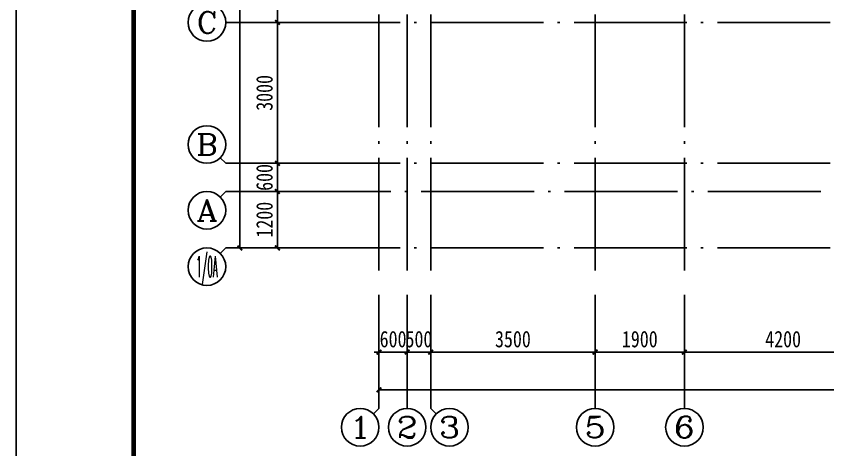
# Model space of a CAD drawing. Extents: x -144902 to 588294, y -160863 to 65494.
# Drawn here: x -20400 to -3130, y -42914 to -33683 of the extents above; entities that cross this region are included whole.
import ezdxf
from ezdxf.enums import TextEntityAlignment as Align

# ---------------------------------------------------------------- set-up
doc = ezdxf.new("R2010")
doc.units = 0
doc.header["$LTSCALE"] = 100
doc.linetypes.add('ACAD_ISO04W100', pattern=[30.5, 24, -3, 0.5, -3])
doc.layers.get('0').update_dxf_attribs({"linetype": 'CONTINUOUS'})
doc.layers.get('Defpoints').update_dxf_attribs({"linetype": 'CONTINUOUS'})
for name, color, linetype in [('1508', 2, 'CONTINUOUS'), ('AXIS', 3, 'CONTINUOUS'), ('AXIS_TEXT', 7, 'CONTINUOUS'), ('DOTE', 253, 'ACAD_ISO04W100'), ('tk', 7, 'CONTINUOUS')]:
    doc.layers.add(name, color=color, linetype=linetype)
doc.styles.add('_HZTXT', font='complex.shx', dxfattribs={"width": 0.7, "bigfont": 'tssdchn.shx'})
doc.styles.add('COMPLEX', font='COMPLEX')
doc.styles.add('DIM_FONT', font='SIMHEI.TTF', dxfattribs={"width": 0.8})
doc.dimstyles.new('_TCH_ARCH&&100', dxfattribs={"dimtxt": 350, "dimasz": 100, "dimexe": 250, "dimexo": 300, "dimgap": 100, "dimtad": 1, "dimdec": 0, "dimzin": 0, "dimdsep": 46, "dimtxsty": 'DIM_FONT', "dimblk": 'ARCHTICK', "dimcen": 0.09, "dimclrt": 7, "dimazin": 2, "dimtfac": 1, "dimtdec": 0, "dimtix": 1, "dimtmove": 2, "dimatfit": 3, "dimfxl": 1, "dimtolj": 1, "dimtzin": 0, "dimarcsym": 0})

# ---------------------------------------------------------------- blocks, each defined once
blk = doc.blocks.new('A1tk')
at = {"layer": 'tk', "color": 5}
blk.add_lwpolyline([(0, 0), (0, 59400), (84100, 59400), (84100, 0)], close=True, dxfattribs=at)
at = {"layer": 'tk', "const_width": 100}
blk.add_lwpolyline([(2500, 1000), (83100, 1000), (83100, 58400), (2500, 58400)], close=True, dxfattribs=at)
blk = doc.blocks.new('_ArchTick')
at = {"color": 0, "linetype": 'ByBlock', "const_width": 0.4}
blk.add_lwpolyline([(-0.5, -0.5), (0.5, 0.5)], dxfattribs=at)
blk = doc.blocks.new('*D909')
at = {"layer": 'AXIS', "color": 0, "lineweight": -2}
for p, q in [((-13980, -37415), (-15091, -37415)), ((-14841, -38615), (-14841, -37415)), ((-13980, -38615), (-15091, -38615))]:
    blk.add_line(p, q, dxfattribs=at)
at = {"layer": 'Defpoints', "color": 0}
for p in [(-14841, -37415), (-13680, -37415), (-13680, -38615)]:
    blk.add_point(p, dxfattribs=at)
at = {"layer": 'AXIS', "color": 0, "lineweight": -2, "xscale": 100, "yscale": 100, "zscale": 100}
for p, rotation in [((-14841, -37415), 90), ((-14841, -38615), 270)]:
    blk.add_blockref('_ArchTick', p, dxfattribs=dict(at, rotation=rotation))
at = {"layer": 'AXIS', "color": 7, "insert": (-15116, -38015), "char_height": 350, "attachment_point": 5, "rotation": 90, "style": 'DIM_FONT'}
blk.add_mtext('\\A1;1200', dxfattribs=at)
blk = doc.blocks.new('*D910')
at = {"layer": 'AXIS', "color": 0, "lineweight": -2}
for p, q in [((-14841, -36815), (-14841, -36715)), ((-13980, -36815), (-15091, -36815)), ((-14841, -37415), (-14841, -36815)), ((-13980, -37415), (-15091, -37415)), ((-14841, -37415), (-14841, -37515))]:
    blk.add_line(p, q, dxfattribs=at)
at = {"layer": 'Defpoints', "color": 0}
for p in [(-14841, -36815), (-13680, -36815), (-13680, -37415)]:
    blk.add_point(p, dxfattribs=at)
at = {"layer": 'AXIS', "color": 0, "lineweight": -2, "xscale": 100, "yscale": 100, "zscale": 100}
for p, rotation in [((-14841, -36815), 270), ((-14841, -37415), 90)]:
    blk.add_blockref('_ArchTick', p, dxfattribs=dict(at, rotation=rotation))
at = {"layer": 'AXIS', "color": 7, "insert": (-15116, -37115), "char_height": 350, "attachment_point": 5, "rotation": 90, "style": 'DIM_FONT'}
blk.add_mtext('\\A1;600', dxfattribs=at)
blk = doc.blocks.new('*D911')
at = {"layer": 'AXIS', "color": 0, "lineweight": -2}
for p, q in [((-13980, -33815), (-15091, -33815)), ((-14841, -36815), (-14841, -33815)), ((-13980, -36815), (-15091, -36815))]:
    blk.add_line(p, q, dxfattribs=at)
at = {"layer": 'Defpoints', "color": 0}
for p in [(-14841, -33815), (-13680, -33815), (-13680, -36815)]:
    blk.add_point(p, dxfattribs=at)
at = {"layer": 'AXIS', "color": 0, "lineweight": -2, "xscale": 100, "yscale": 100, "zscale": 100}
for p, rotation in [((-14841, -33815), 90), ((-14841, -36815), 270)]:
    blk.add_blockref('_ArchTick', p, dxfattribs=dict(at, rotation=rotation))
at = {"layer": 'AXIS', "color": 7, "insert": (-15116, -35315), "char_height": 350, "attachment_point": 5, "rotation": 90, "style": 'DIM_FONT'}
blk.add_mtext('\\A1;3000', dxfattribs=at)
blk = doc.blocks.new('*D912')
at = {"layer": 'AXIS', "color": 0, "lineweight": -2}
for p, q in [((-13980, -32015), (-15091, -32015)), ((-14841, -33815), (-14841, -32015)), ((-13980, -33815), (-15091, -33815))]:
    blk.add_line(p, q, dxfattribs=at)
at = {"layer": 'Defpoints', "color": 0}
for p in [(-14841, -32015), (-13680, -32015), (-13680, -33815)]:
    blk.add_point(p, dxfattribs=at)
at = {"layer": 'AXIS', "color": 0, "lineweight": -2, "xscale": 100, "yscale": 100, "zscale": 100}
for p, rotation in [((-14841, -32015), 90), ((-14841, -33815), 270)]:
    blk.add_blockref('_ArchTick', p, dxfattribs=dict(at, rotation=rotation))
at = {"layer": 'AXIS', "color": 7, "insert": (-15116, -32915), "char_height": 350, "attachment_point": 5, "rotation": 90, "style": 'DIM_FONT'}
blk.add_mtext('\\A1;1800', dxfattribs=at)
blk = doc.blocks.new('*D917')
at = {"layer": 'AXIS', "color": 0, "lineweight": -2}
for p, q in [((-13980, -21215), (-15891, -21215)), ((-15641, -38615), (-15641, -21215)), ((-13980, -38615), (-15891, -38615))]:
    blk.add_line(p, q, dxfattribs=at)
at = {"layer": 'Defpoints', "color": 0}
for p in [(-15641, -21215), (-13680, -21215, 0), (-13680, -38615)]:
    blk.add_point(p, dxfattribs=at)
at = {"layer": 'AXIS', "color": 0, "lineweight": -2, "xscale": 100, "yscale": 100, "zscale": 100}
for p, rotation in [((-15641, -21215), 90), ((-15641, -38615), 270)]:
    blk.add_blockref('_ArchTick', p, dxfattribs=dict(at, rotation=rotation))
at = {"layer": 'AXIS', "color": 7, "insert": (-15916, -29915), "char_height": 350, "attachment_point": 5, "rotation": 90, "style": 'DIM_FONT'}
blk.add_mtext('\\A1;17400', dxfattribs=at)
blk = doc.blocks.new('*D957')
at = {"layer": 'AXIS', "color": 0, "lineweight": -2}
for p, q in [((-6180, -39915), (-6180, -41085)), ((-1980, -39915), (-1980, -41085)), ((-6180, -40835), (-1980, -40835))]:
    blk.add_line(p, q, dxfattribs=at)
at = {"layer": 'Defpoints', "color": 0}
for p in [(-6180, -39615), (-1980, -39615), (-1980, -40835)]:
    blk.add_point(p, dxfattribs=at)
at = {"layer": 'AXIS', "color": 0, "lineweight": -2, "xscale": 100, "yscale": 100, "zscale": 100, "rotation": 180}
blk.add_blockref('_ArchTick', (-6180, -40835), dxfattribs=at)
at = {"layer": 'AXIS', "color": 0, "lineweight": -2, "xscale": 100, "yscale": 100, "zscale": 100}
blk.add_blockref('_ArchTick', (-1980, -40835), dxfattribs=at)
at = {"layer": 'AXIS', "color": 7, "insert": (-4080, -40560), "char_height": 350, "attachment_point": 5, "style": 'DIM_FONT'}
blk.add_mtext('\\A1;4200', dxfattribs=at)
blk = doc.blocks.new('*D958')
at = {"layer": 'AXIS', "color": 0, "lineweight": -2}
for p, q in [((-8080, -39915), (-8080, -41085)), ((-6180, -39915), (-6180, -41085)), ((-8080, -40835), (-6180, -40835))]:
    blk.add_line(p, q, dxfattribs=at)
at = {"layer": 'Defpoints', "color": 0}
for p in [(-8080, -39615), (-6180, -39615), (-6180, -40835)]:
    blk.add_point(p, dxfattribs=at)
at = {"layer": 'AXIS', "color": 0, "lineweight": -2, "xscale": 100, "yscale": 100, "zscale": 100, "rotation": 180}
blk.add_blockref('_ArchTick', (-8080, -40835), dxfattribs=at)
at = {"layer": 'AXIS', "color": 0, "lineweight": -2, "xscale": 100, "yscale": 100, "zscale": 100}
blk.add_blockref('_ArchTick', (-6180, -40835), dxfattribs=at)
at = {"layer": 'AXIS', "color": 7, "insert": (-7130, -40560), "char_height": 350, "attachment_point": 5, "style": 'DIM_FONT'}
blk.add_mtext('\\A1;1900', dxfattribs=at)
blk = doc.blocks.new('*D959')
at = {"layer": 'AXIS', "color": 0, "lineweight": -2}
for p, q in [((-11580, -39915), (-11580, -41085)), ((-8080, -39915), (-8080, -41085)), ((-11580, -40835), (-8080, -40835))]:
    blk.add_line(p, q, dxfattribs=at)
at = {"layer": 'Defpoints', "color": 0}
for p in [(-11580, -39615), (-8080, -39615), (-8080, -40835)]:
    blk.add_point(p, dxfattribs=at)
at = {"layer": 'AXIS', "color": 0, "lineweight": -2, "xscale": 100, "yscale": 100, "zscale": 100, "rotation": 180}
blk.add_blockref('_ArchTick', (-11580, -40835), dxfattribs=at)
at = {"layer": 'AXIS', "color": 0, "lineweight": -2, "xscale": 100, "yscale": 100, "zscale": 100}
blk.add_blockref('_ArchTick', (-8080, -40835), dxfattribs=at)
at = {"layer": 'AXIS', "color": 7, "insert": (-9830, -40560), "char_height": 350, "attachment_point": 5, "style": 'DIM_FONT'}
blk.add_mtext('\\A1;3500', dxfattribs=at)
blk = doc.blocks.new('*D960')
at = {"layer": 'AXIS', "color": 0, "lineweight": -2}
for p, q in [((-12080, -39915), (-12080, -41085)), ((-11580, -39915), (-11580, -41085)), ((-12080, -40835), (-12180, -40835)), ((-12080, -40835), (-11580, -40835)), ((-11580, -40835), (-11480, -40835))]:
    blk.add_line(p, q, dxfattribs=at)
at = {"layer": 'Defpoints', "color": 0}
for p in [(-12080, -39615), (-11580, -39615), (-11580, -40835)]:
    blk.add_point(p, dxfattribs=at)
at = {"layer": 'AXIS', "color": 0, "lineweight": -2, "xscale": 100, "yscale": 100, "zscale": 100}
blk.add_blockref('_ArchTick', (-12080, -40835), dxfattribs=at)
at = {"layer": 'AXIS', "color": 0, "lineweight": -2, "xscale": 100, "yscale": 100, "zscale": 100, "rotation": 180}
blk.add_blockref('_ArchTick', (-11580, -40835), dxfattribs=at)
at = {"layer": 'AXIS', "color": 7, "insert": (-11830, -40560), "char_height": 350, "attachment_point": 5, "style": 'DIM_FONT'}
blk.add_mtext('\\A1;500', dxfattribs=at)
blk = doc.blocks.new('*D961')
at = {"layer": 'AXIS', "color": 0, "lineweight": -2}
for p, q in [((-12680, -39915), (-12680, -41085)), ((-12080, -39915), (-12080, -41085)), ((-12680, -40835), (-12780, -40835)), ((-12680, -40835), (-12080, -40835)), ((-12080, -40835), (-11980, -40835))]:
    blk.add_line(p, q, dxfattribs=at)
at = {"layer": 'Defpoints', "color": 0}
for p in [(-12680, -39615), (-12080, -39615), (-12080, -40835)]:
    blk.add_point(p, dxfattribs=at)
at = {"layer": 'AXIS', "color": 0, "lineweight": -2, "xscale": 100, "yscale": 100, "zscale": 100}
blk.add_blockref('_ArchTick', (-12680, -40835), dxfattribs=at)
at = {"layer": 'AXIS', "color": 0, "lineweight": -2, "xscale": 100, "yscale": 100, "zscale": 100, "rotation": 180}
blk.add_blockref('_ArchTick', (-12080, -40835), dxfattribs=at)
at = {"layer": 'AXIS', "color": 7, "insert": (-12380, -40560), "char_height": 350, "attachment_point": 5, "style": 'DIM_FONT'}
blk.add_mtext('\\A1;600', dxfattribs=at)
blk = doc.blocks.new('*D962')
at = {"layer": 'AXIS', "color": 0, "lineweight": -2}
for p, q in [((-12680, -39915), (-12680, -41885)), ((26420, -39915), (26420, -41885)), ((-12680, -41635), (26420, -41635))]:
    blk.add_line(p, q, dxfattribs=at)
at = {"layer": 'Defpoints', "color": 0}
for p in [(-12680, -39615, 0), (26420, -39615, 0), (26420, -41635)]:
    blk.add_point(p, dxfattribs=at)
at = {"layer": 'AXIS', "color": 0, "lineweight": -2, "xscale": 100, "yscale": 100, "zscale": 100, "rotation": 180}
blk.add_blockref('_ArchTick', (-12680, -41635), dxfattribs=at)
at = {"layer": 'AXIS', "color": 0, "lineweight": -2, "xscale": 100, "yscale": 100, "zscale": 100}
blk.add_blockref('_ArchTick', (26420, -41635), dxfattribs=at)
at = {"layer": 'AXIS', "color": 7, "insert": (6870, -41360), "char_height": 350, "attachment_point": 5, "style": 'DIM_FONT'}
blk.add_mtext('\\A1;39100', dxfattribs=at)
blk = doc.blocks.new('_AXISO')
blk.add_circle((0, 0), 0.5)
at = {"layer": 'AXIS_TEXT', "style": 'COMPLEX', "width": 1.041667}
blk.add_attdef('A', text='', height=0.56, dxfattribs=at).set_placement((-0.25, -0.28), (0.25, -0.28), align=Align.FIT)

msp = doc.modelspace()

# ---------------------------------------------------------------- linework, layer by layer
at = {"layer": 'AXIS'}
for p, q in [((-13279.893, -33814.757, 0), (-15941.251, -33814.757, 0)), ((-16058.409, -36697.6, 0), (-15941.251, -36814.757, 0)), ((-13279.893, -36814.757, 0), (-15941.251, -36814.757, 0)), ((-16058.409, -37531.914, 0), (-15941.251, -37414.757, 0)), ((-13279.893, -37414.757, 0), (-15941.251, -37414.757, 0)), ((-16058.409, -38731.914, 0), (-15941.251, -38614.757, 0)), ((-13279.893, -38614.757, 0), (-15941.251, -38614.757, 0)), ((-12679.893, -39614.757, 0), (-12679.893, -42034.864, 0)), ((-12079.893, -39614.757, 0), (-12079.893, -42034.864, 0)), ((-11579.893, -39614.757, 0), (-11579.893, -42034.864, 0)), ((-8079.893, -39614.757, 0), (-8079.893, -42034.864, 0)), ((-6179.893, -39614.757, 0), (-6179.893, -42034.864, 0)), ((-12797.051, -42152.022, 0), (-12679.893, -42034.864, 0)), ((-11462.736, -42152.022, 0), (-11579.893, -42034.864, 0))]:
    msp.add_line(p, q, dxfattribs=at)
at = {"layer": 'DOTE'}
for p, q in [((-12679.893, -39096.366), (-12679.893, -20214.757)), ((-12079.893, -39096.366), (-12079.893, -20214.757)), ((-8079.893, -39096.366), (-8079.893, -20214.757)), ((-6179.893, -39096.366), (-6179.893, -20214.757)), ((-11579.893, -39096.366), (-11579.893, -28414.757)), ((27420.107, -33814.757), (-13679.893, -33814.757)), ((27420.107, -36814.757), (-13679.893, -36814.757)), ((2820.107, -37414.757), (-13679.893, -37414.757)), ((27420.107, -38614.757), (-13679.893, -38614.757))]:
    msp.add_line(p, q, dxfattribs=at)

# ---------------------------------------------------------------- block references
at = {"layer": '1508'}
msp.add_blockref('A1tk', (-20399.668, -75190.729), dxfattribs=at)
at = {"layer": 'AXIS'}
ref = msp.add_blockref('_AXISO', (-16341.251, -33814.757, 0), dxfattribs=dict(at, xscale=800, yscale=800, zscale=800))
ref.add_attrib('A', 'C', dxfattribs={"layer": 'AXIS_TEXT', "height": 452.548, "style": '_HZTXT', "width": 1.4}).set_placement((-16567.526, -34041.031, 0), (-16114.977, -34041.031, 0), align=Align.FIT)
ref = msp.add_blockref('_AXISO', (-16341.251, -36414.757, 0), dxfattribs=dict(at, xscale=800, yscale=800, zscale=800))
ref.add_attrib('A', 'B', dxfattribs={"layer": 'AXIS_TEXT', "height": 452.548, "style": '_HZTXT', "width": 1.235294}).set_placement((-16567.526, -36641.031, 0), (-16114.977, -36641.031, 0), align=Align.FIT)
ref = msp.add_blockref('_AXISO', (-16341.251, -37814.757, 0), dxfattribs=dict(at, xscale=800, yscale=800, zscale=800))
ref.add_attrib('A', 'A', dxfattribs={"layer": 'AXIS_TEXT', "height": 452.548, "style": '_HZTXT', "width": 1.166667}).set_placement((-16567.526, -38041.031, 0), (-16114.977, -38041.031, 0), align=Align.FIT)
ref = msp.add_blockref('_AXISO', (-16341.251, -39014.757, 0), dxfattribs=dict(at, xscale=800, yscale=800, zscale=800))
ref.add_attrib('A', '1/0A', dxfattribs={"layer": 'AXIS_TEXT', "height": 452.5483, "style": '_HZTXT', "width": 0.28}).set_placement((-16567.526, -39241.031, 0), (-16114.977, -39241.031, 0), align=Align.FIT)
ref = msp.add_blockref('_AXISO', (-13079.893, -42434.864, 0), dxfattribs=dict(at, xscale=800, yscale=800, zscale=800))
ref.add_attrib('A', '1', dxfattribs={"layer": 'AXIS_TEXT', "height": 452.548, "style": '_HZTXT', "width": 2.333333}).set_placement((-13306.167, -42661.138, 0), (-12853.619, -42661.138, 0), align=Align.FIT)
ref = msp.add_blockref('_AXISO', (-12079.893, -42434.864, 0), dxfattribs=dict(at, xscale=800, yscale=800, zscale=800))
ref.add_attrib('A', '2', dxfattribs={"layer": 'AXIS_TEXT', "height": 452.548, "style": '_HZTXT', "width": 1.5}).set_placement((-12306.167, -42661.138, 0), (-11853.619, -42661.138, 0), align=Align.FIT)
ref = msp.add_blockref('_AXISO', (-11179.893, -42434.864, 0), dxfattribs=dict(at, xscale=800, yscale=800, zscale=800))
ref.add_attrib('A', '3', dxfattribs={"layer": 'AXIS_TEXT', "height": 452.548, "style": '_HZTXT', "width": 1.5}).set_placement((-11406.167, -42661.138, 0), (-10953.619, -42661.138, 0), align=Align.FIT)
ref = msp.add_blockref('_AXISO', (-8079.893, -42434.864, 0), dxfattribs=dict(at, xscale=800, yscale=800, zscale=800))
ref.add_attrib('A', '5', dxfattribs={"layer": 'AXIS_TEXT', "height": 452.548, "style": '_HZTXT', "width": 1.5}).set_placement((-8306.167, -42661.138, 0), (-7853.619, -42661.138, 0), align=Align.FIT)
ref = msp.add_blockref('_AXISO', (-6179.893, -42434.864, 0), dxfattribs=dict(at, xscale=800, yscale=800, zscale=800))
ref.add_attrib('A', '6', dxfattribs={"layer": 'AXIS_TEXT', "height": 452.548, "style": '_HZTXT', "width": 1.5}).set_placement((-6406.167, -42661.138, 0), (-5953.619, -42661.138, 0), align=Align.FIT)

# ---------------------------------------------------------------- dimensions: what is measured, and where the dimension line sits
for p1, p2, distance, picture, middle in [((-13679.893, -38614.757, 0), (-13679.893, -21214.757), 1961.358, '*D917', (-15916.251, -29914.757, 0)), ((-13679.893, -33814.757, 0), (-13679.893, -32014.757, 0), 1161.358, '*D912', (-15116.251, -32914.757, 0)), ((-13679.893, -36814.757, 0), (-13679.893, -33814.757, 0), 1161.358, '*D911', (-15116.251, -35314.757, 0)), ((-13679.893, -37414.757, 0), (-13679.893, -36814.757, 0), 1161.358, '*D910', (-15116.251, -37114.757, 0)), ((-13679.893, -38614.757, 0), (-13679.893, -37414.757, 0), 1161.358, '*D909', (-15116.251, -38014.757, 0)), ((-12679.893, -39614.757, 0), (-12079.893, -39614.757, 0), -1220.107, '*D961', (-12379.893, -40559.864, 0)), ((-12679.893, -39614.757), (26420.107, -39614.757), -2020.107, '*D962', (6870.107, -41359.864, 0)), ((-12079.893, -39614.757, 0), (-11579.893, -39614.757, 0), -1220.107, '*D960', (-11829.893, -40559.864, 0)), ((-11579.893, -39614.757, 0), (-8079.893, -39614.757, 0), -1220.107, '*D959', (-9829.893, -40559.864, 0)), ((-8079.893, -39614.757, 0), (-6179.893, -39614.757, 0), -1220.107, '*D958', (-7129.893, -40559.864, 0)), ((-6179.893, -39614.757, 0), (-1979.893, -39614.757, 0), -1220.107, '*D957', (-4079.893, -40559.864, 0))]:
    dim = msp.add_aligned_dim(p1=p1, p2=p2, distance=distance, dimstyle='_TCH_ARCH&&100', dxfattribs=at)
    dim.commit()
    dim.dimension.update_dxf_attribs({"geometry": picture, "text_midpoint": middle})

doc.saveas('drawing.dxf')
